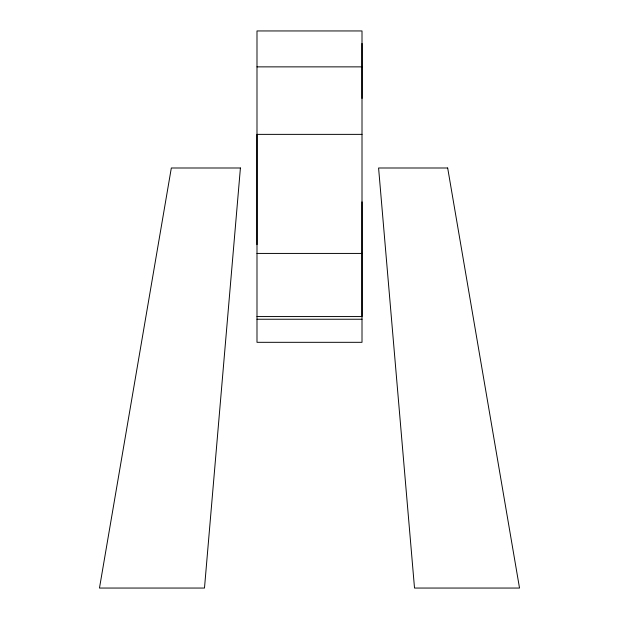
<?xml version="1.0" encoding="UTF-8"?>
<svg xmlns="http://www.w3.org/2000/svg" width="619" height="619" viewBox="0 0 619 619"><rect width="100%" height="100%" fill="white"/><g stroke="black" fill="none" stroke-linecap="round" stroke-linejoin="round"><path stroke-width="0.93" d="M256.993 244.644L256.993 134.369L362.007 134.369M256.993 66.867L362.007 66.867M256.993 253.426L362.007 253.426M256.993 316.557L362.007 316.557L362.007 30.95L256.993 30.95L256.993 342.315L362.007 342.315L362.007 201.871M256.993 319.242L362.007 319.242M362.007 43.423L362.007 98.452M240.412 167.997L204.487 588.05L99.473 588.05L171.324 167.997L240.412 167.997M447.676 167.997L378.588 167.997L414.513 588.05L519.527 588.05L447.676 167.997"/></g></svg>
